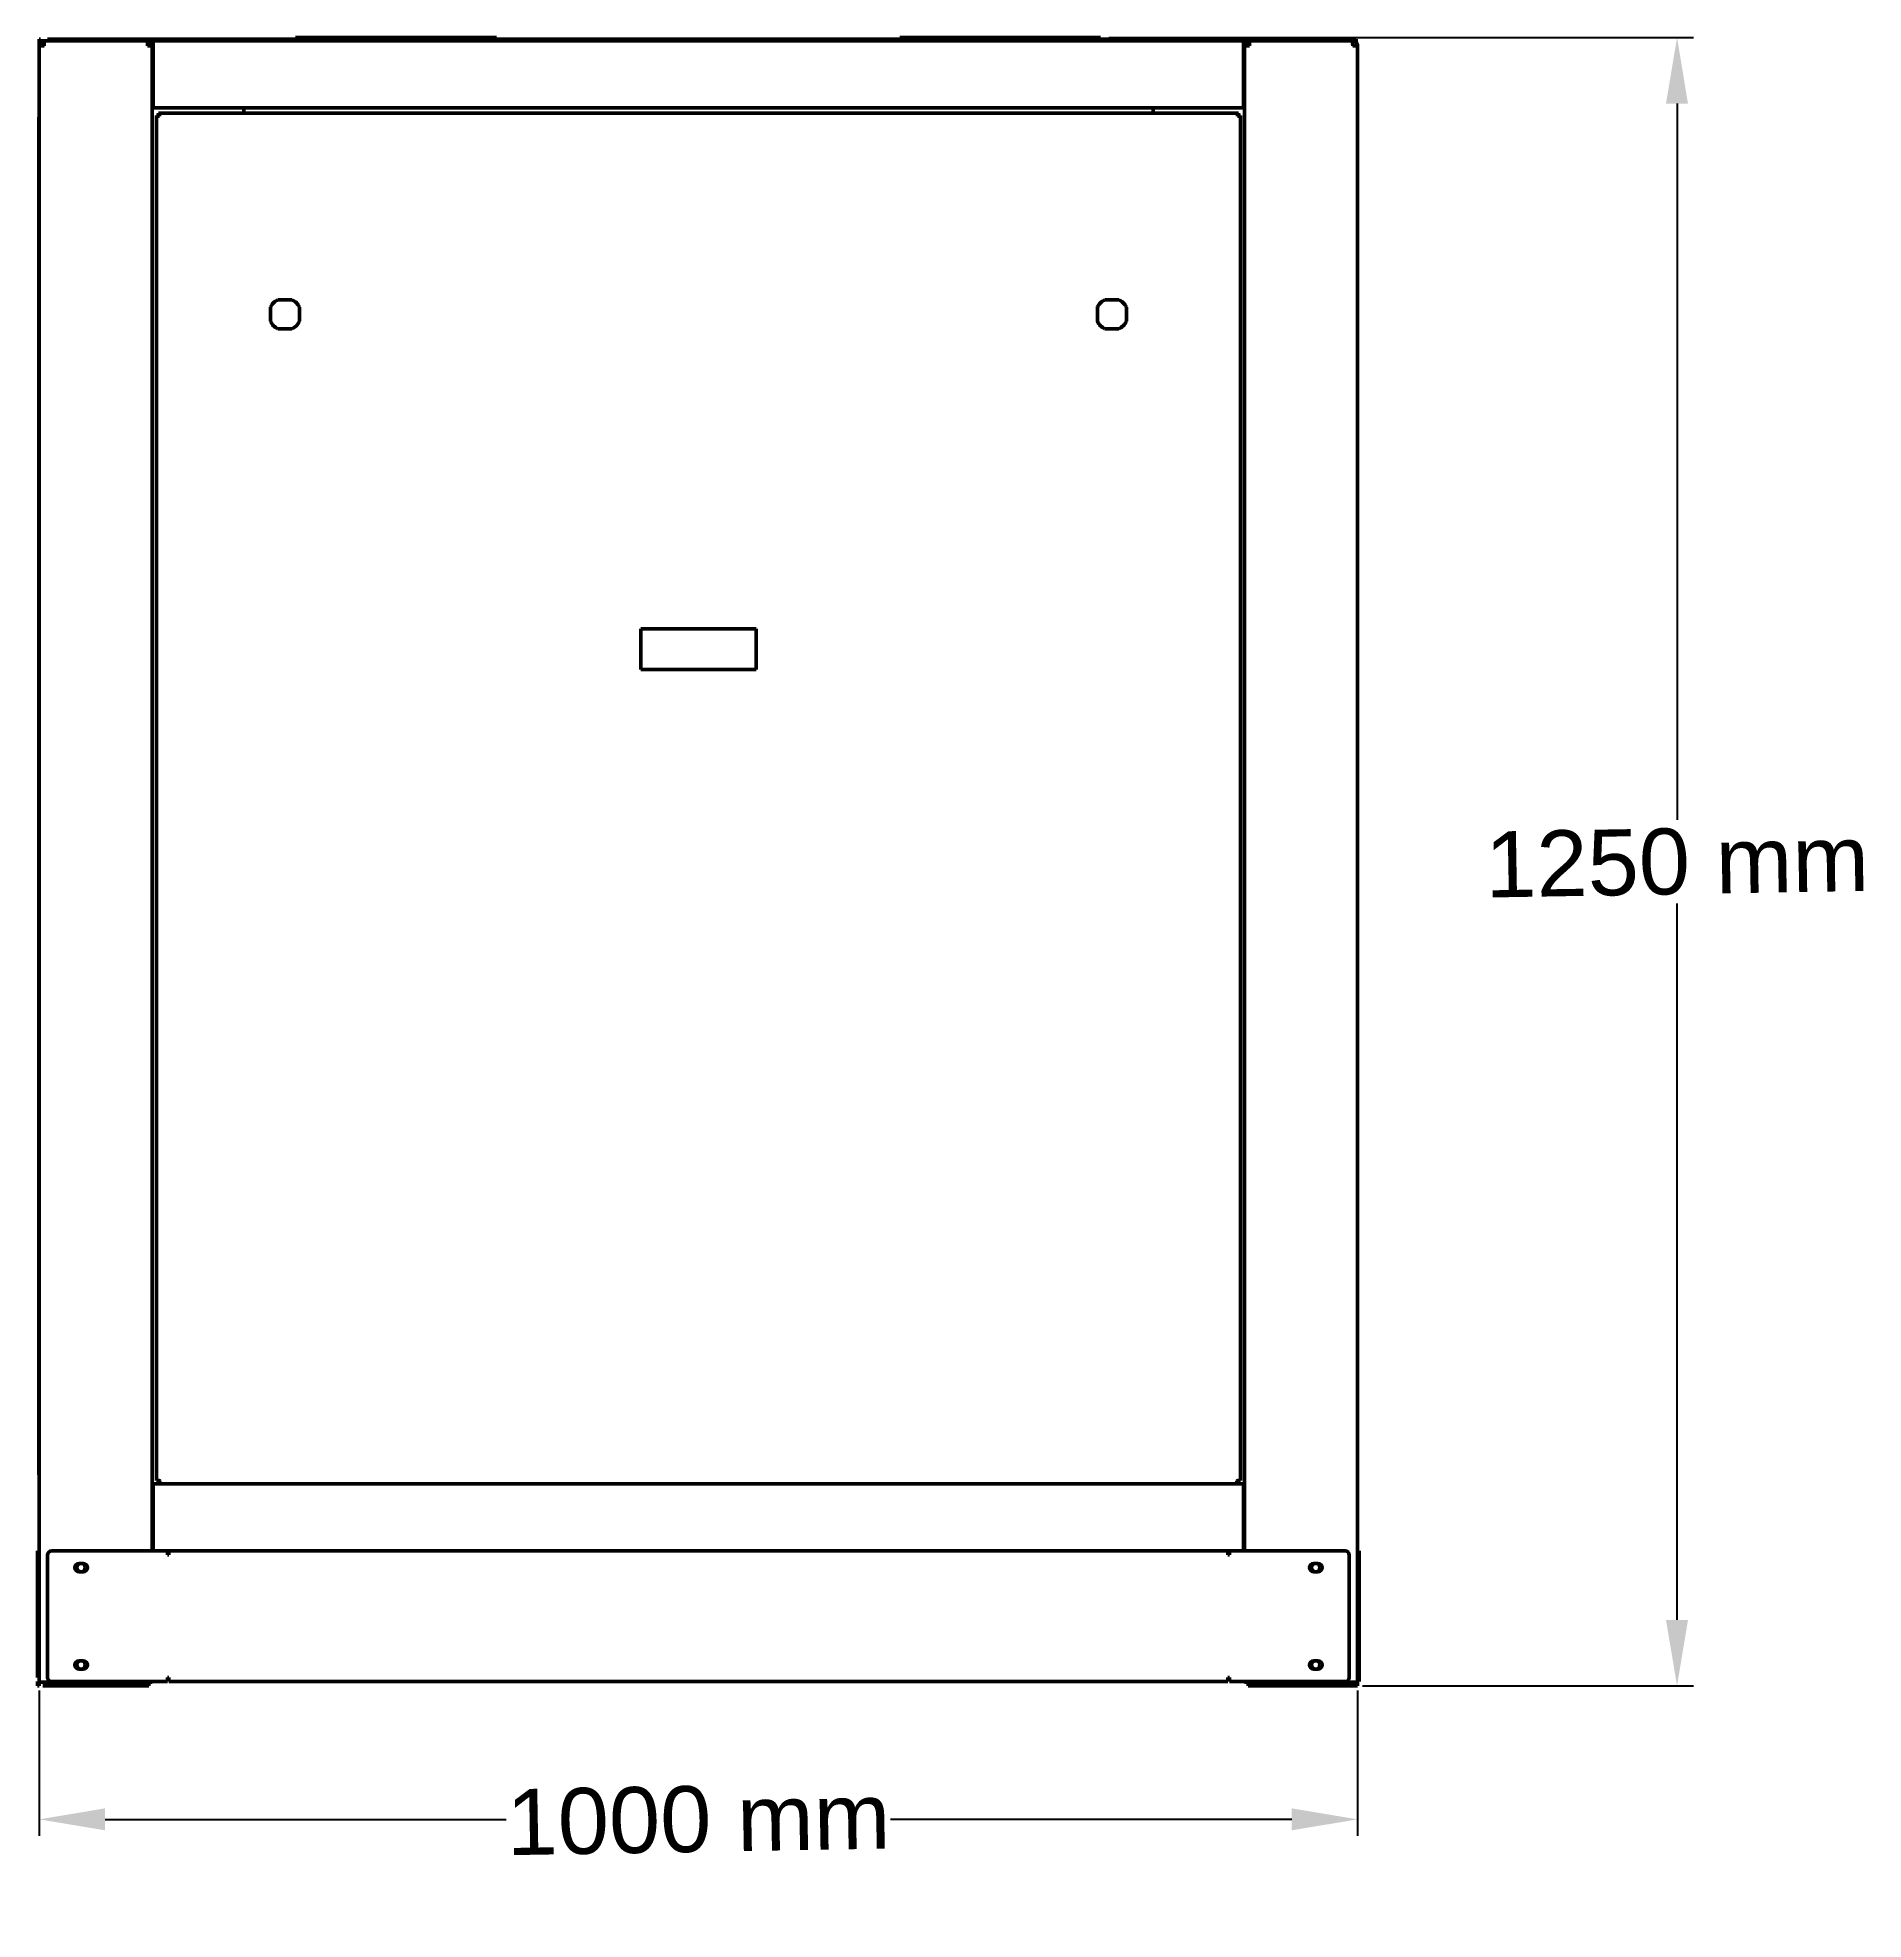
# Model space of a CAD drawing. Header units: millimetres. Extents: x 0 to 138, y -18 to 125.
import ezdxf

# ---------------------------------------------------------------- set-up
doc = ezdxf.new("R2010")
doc.units = ezdxf.units.MM
doc.layers.add('Visible (ANSI)', color=7, linetype='Continuous', lineweight=50)
doc.styles.get("Standard").update_dxf_attribs({"font": 'arial.ttf'})
doc.dimstyles.new('ISO-25', dxfattribs={"dimtxt": 2.5, "dimasz": 2.5, "dimexe": 1.25, "dimexo": 0.625, "dimtad": 1, "dimtxsty": 'Standard', "dimcen": 2.5, "dimadec": 0, "dimazin": 0, "dimtfac": 1, "dimtmove": 0, "dimatfit": 3, "dimfxl": 1, "dimarcsym": 0})

# ---------------------------------------------------------------- blocks, each defined once
blk = doc.blocks.new('*D14')
at = {"color": 0, "lineweight": -2}
for p, q in [((81.25, 125), (125.6, 125)), ((124.35, 120), (124.35, 65.68)), ((124.35, 5), (124.35, 59.32)), ((100.48, 0), (125.6, 0))]:
    blk.add_line(p, q, dxfattribs=at)
at = {"color": 0}
for points in [[(125.18, 120), (123.51, 120), (124.35, 125)], [(123.51, 5), (125.18, 5), (124.35, 0)]]:
    blk.add_solid(points, dxfattribs=at)
at = {"layer": 'Defpoints', "color": 0}
for p in [(80.63, 125), (99.86, 0), (124.35, 0)]:
    blk.add_point(p, dxfattribs=at)
at = {"color": 0, "insert": (124.35, 62.5), "char_height": 5, "attachment_point": 5, "rotation": 1}
blk.add_mtext('1250 mm', dxfattribs=at)
blk = doc.blocks.new('*D15')
at = {"color": 0, "lineweight": -2}
for p, q in [((0.12, -0.36), (0.12, -11.38)), ((100.12, -0.36), (100.12, -11.38)), ((5.12, -10.13), (35.55, -10.13)), ((95.12, -10.13), (64.69, -10.13))]:
    blk.add_line(p, q, dxfattribs=at)
at = {"color": 0}
for points in [[(5.12, -9.29), (5.12, -10.96), (0.12, -10.13)], [(95.12, -10.96), (95.12, -9.29), (100.12, -10.13)]]:
    blk.add_solid(points, dxfattribs=at)
at = {"layer": 'Defpoints', "color": 0}
for p in [(0.12, 0.27), (100.12, 0.27), (100.12, -10.13)]:
    blk.add_point(p, dxfattribs=at)
at = {"color": 0, "insert": (50.12, -10.13), "char_height": 5, "attachment_point": 5, "rotation": 1}
blk.add_mtext('1000 mm', dxfattribs=at)

msp = doc.modelspace()

# ---------------------------------------------------------------- linework, layer by layer
at = {"layer": 'Visible (ANSI)'}
for p, q in [((0.122, 0.267), (0.122, 124.878)), ((0.216, 124.878), (0.122, 124.878)), ((0.122, 124.389), (0.489, 124.389)), ((0.216, 124.878), (0.216, 124.756)), ((0.749, 124.756), (0.216, 124.756)), ((0.489, 124.489), (0.489, 124.756)), ((0.489, 124.489), (0.489, 124.389)), ((0.489, 124.489), (0.495, 124.489)), ((0.749, 124.878), (99.482, 124.878)), ((0.749, 124.756), (99.482, 124.756)), ((8.328, 124.389), (8.328, 124.756)), ((8.328, 124.389), (8.694, 124.389)), ((8.428, 124.489), (8.428, 124.756)), ((8.694, 124.489), (8.428, 124.489)), ((8.428, 124.389), (8.428, 124.489)), ((8.694, 124.489), (8.694, 124.389)), ((8.773, 124.489), (8.694, 124.489)), ((8.694, 124.389), (8.694, 10.239)), ((8.773, 124.389), (8.773, 124.756)), ((8.773, 120.042), (8.773, 124.389)), ((19.553, 125), (20.188, 125)), ((19.553, 125), (19.553, 124.878)), ((20.188, 125), (34.158, 125)), ((34.158, 125), (34.793, 125)), ((34.793, 124.878), (34.793, 125)), ((65.389, 125), (66.024, 125)), ((65.389, 125), (65.389, 124.878)), ((66.024, 125), (79.994, 125)), ((79.994, 125), (80.629, 125)), ((80.629, 124.878), (80.629, 125)), ((91.472, 124.389), (91.472, 124.756)), ((91.549, 124.489), (91.472, 124.489)), ((91.472, 124.389), (91.472, 120.042)), ((91.549, 124.489), (91.816, 124.489)), ((91.549, 124.489), (91.549, 124.389)), ((91.916, 124.389), (91.549, 124.389)), ((91.549, 124.389), (91.549, 10.239)), ((91.816, 124.389), (91.816, 124.489)), ((91.817, 124.489), (91.816, 124.489)), ((91.817, 124.756), (91.817, 124.489)), ((91.916, 124.389), (91.916, 124.756)), ((99.482, 124.878), (100.016, 124.878)), ((100.016, 124.756), (99.482, 124.756)), ((99.755, 124.489), (99.749, 124.489)), ((99.755, 124.489), (99.755, 124.756)), ((99.755, 124.489), (99.755, 124.389)), ((100.122, 124.389), (99.755, 124.389)), ((100.016, 124.756), (100.016, 124.878)), ((100.122, 0.267), (100.122, 124.389)), ((8.694, 119.942), (8.773, 119.942)), ((8.773, 120.042), (8.773, 119.676)), ((91.472, 120.042), (91.472, 119.676)), ((91.472, 119.942), (91.549, 119.942)), ((0.102, 118.966), (0.102, 16.011)), ((0.122, 118.966), (0.112, 118.966)), ((8.773, 119.676), (8.694, 119.676)), ((91.472, 119.676), (8.773, 119.676)), ((9.012, 119.102), (9.012, 119.037)), ((9.134, 119.102), (9.012, 119.102)), ((9.012, 15.563), (9.012, 119.037)), ((9.234, 119.037), (9.012, 119.037)), ((9.134, 119.037), (9.134, 119.102)), ((9.198, 119.037), (9.134, 119.102)), ((9.234, 119.259), (9.169, 119.259)), ((9.169, 119.137), (9.169, 119.259)), ((9.234, 119.137), (9.169, 119.137)), ((9.234, 119.073), (9.169, 119.137)), ((9.234, 119.259), (91.011, 119.259)), ((9.234, 119.259), (9.234, 119.037)), ((15.636, 119.259), (15.636, 119.676)), ((84.608, 119.259), (84.608, 119.676)), ((91.076, 119.259), (91.011, 119.259)), ((91.011, 119.037), (91.011, 119.259)), ((91.011, 119.137), (91.076, 119.137)), ((91.011, 119.073), (91.076, 119.137)), ((91.233, 119.037), (91.011, 119.037)), ((91.046, 119.037), (91.111, 119.102)), ((91.076, 119.137), (91.076, 119.259)), ((91.111, 119.102), (91.233, 119.102)), ((91.111, 119.037), (91.111, 119.102)), ((91.233, 119.037), (91.233, 119.102)), ((91.233, 119.037), (91.233, 15.563)), ((91.549, 119.676), (91.472, 119.676)), ((17.655, 103.491), (17.655, 104.548)), ((18.232, 105.124), (19.289, 105.124)), ((19.865, 104.548), (19.865, 103.491)), ((80.379, 103.491), (80.379, 104.548)), ((80.956, 105.124), (82.013, 105.124)), ((82.589, 104.548), (82.589, 103.491)), ((19.289, 102.914), (18.232, 102.914)), ((82.013, 102.914), (80.956, 102.914)), ((45.756, 77.071), (45.756, 80.167)), ((45.756, 80.167), (54.489, 80.167)), ((54.489, 80.167), (54.489, 77.071)), ((54.489, 77.071), (45.756, 77.071)), ((0.112, 16.011), (0.122, 16.011)), ((8.694, 15.319), (8.773, 15.319)), ((8.773, 15.052), (8.694, 15.052)), ((8.694, 15.047), (8.773, 15.047)), ((8.773, 15.319), (9.012, 15.319)), ((8.773, 14.952), (8.773, 15.319)), ((8.773, 14.952), (8.773, 10.605)), ((9.012, 15.563), (9.234, 15.563)), ((9.012, 15.441), (9.281, 15.441)), ((9.012, 15.319), (9.012, 15.441)), ((9.012, 15.319), (9.281, 15.319)), ((9.281, 15.319), (9.281, 15.541)), ((90.964, 15.319), (9.281, 15.319)), ((90.964, 15.541), (90.964, 15.319)), ((91.233, 15.441), (90.964, 15.441)), ((91.233, 15.319), (90.964, 15.319)), ((91.011, 15.563), (91.233, 15.563)), ((91.233, 15.441), (91.233, 15.319)), ((91.233, 15.319), (91.472, 15.319)), ((91.549, 15.319), (91.472, 15.319)), ((91.472, 15.319), (91.472, 14.952)), ((91.549, 15.052), (91.472, 15.052)), ((91.472, 15.047), (91.549, 15.047)), ((91.472, 10.605), (91.472, 14.952)), ((8.773, 13.142), (8.694, 13.142)), ((91.549, 13.142), (91.472, 13.142)), ((8.773, 11.674), (8.694, 11.674)), ((91.549, 11.674), (91.472, 11.674)), ((0, 9.921), (0, 10.239)), ((0.122, 10.239), (0, 10.239)), ((1.074, 10.239), (9.842, 10.239)), ((8.773, 10.505), (8.694, 10.505)), ((8.773, 10.239), (8.773, 10.605)), ((9.964, 10.239), (9.842, 10.239)), ((9.842, 9.934), (9.842, 10.239)), ((9.964, 10.239), (90.28, 10.239)), ((9.964, 10.239), (9.964, 9.995)), ((9.964, 9.995), (9.964, 9.934)), ((90.402, 10.239), (90.28, 10.239)), ((90.28, 9.995), (90.28, 10.239)), ((90.28, 9.934), (90.28, 9.995)), ((90.402, 10.239), (99.17, 10.239)), ((90.402, 10.239), (90.402, 9.934)), ((91.472, 10.605), (91.472, 10.239)), ((91.549, 10.505), (91.472, 10.505)), ((100.244, 10.239), (100.122, 10.239)), ((100.244, 10.239), (100.244, 9.921)), ((0, 9.921), (0, 0.635)), ((0.757, 0.635), (0.757, 9.921)), ((3.138, 9.286), (3.456, 9.286)), ((3.456, 8.651), (3.138, 8.651)), ((9.964, 9.934), (9.842, 9.934)), ((90.402, 9.934), (90.28, 9.934)), ((96.789, 9.286), (97.107, 9.286)), ((97.107, 8.651), (96.789, 8.651)), ((99.488, 9.921), (99.488, 0.635)), ((100.244, 0.635), (100.244, 9.921)), ((3.138, 1.905), (3.456, 1.905)), ((96.789, 1.905), (97.107, 1.905)), ((0, 0.317), (0, 0)), ((0, 0.317), (0.122, 0.317)), ((0, 0), (0.122, 0)), ((0.122, 0.267), (0.122, 0)), ((0.122, 0.267), (0.389, 0.267)), ((8.161, 0.267), (0.389, 0.267)), ((8.161, 0), (0.389, 0)), ((8.328, 0.267), (0.489, 0.267)), ((9.842, 0.317), (1.074, 0.317)), ((3.456, 1.27), (3.138, 1.27)), ((8.428, 0), (8.161, 0)), ((8.328, 0.267), (8.694, 0.267)), ((8.428, 0), (8.428, 0.267)), ((8.694, 0.317), (8.694, 0.267)), ((9.842, 0.317), (9.842, 0.622)), ((9.842, 0.622), (9.964, 0.622)), ((9.964, 0.622), (9.964, 0.561)), ((9.964, 0.561), (9.964, 0.317)), ((90.28, 0.317), (9.964, 0.317)), ((90.28, 0.561), (90.28, 0.622)), ((90.28, 0.622), (90.402, 0.622)), ((90.28, 0.317), (90.28, 0.561)), ((90.402, 0.622), (90.402, 0.317)), ((99.17, 0.317), (90.402, 0.317)), ((91.549, 0.317), (91.549, 0.267)), ((91.916, 0.267), (91.549, 0.267)), ((91.816, 0.267), (91.816, 0)), ((92.083, 0), (91.816, 0)), ((91.916, 0.267), (99.755, 0.267)), ((92.083, 0.267), (99.855, 0.267)), ((92.083, 0), (99.855, 0)), ((97.107, 1.27), (96.789, 1.27)), ((99.855, 0.267), (100.122, 0.267)), ((100.122, 0), (99.855, 0)), ((100.122, 0.317), (100.244, 0.317)), ((100.122, 0), (100.122, 0.267)), ((100.244, 0.635), (100.244, 0.317))]:
    msp.add_line(p, q, dxfattribs=at)
for centre in [(3.297, 8.969), (96.947, 8.969), (3.297, 1.587), (96.947, 1.587)]:
    msp.add_circle(centre, 0.318, dxfattribs=at)
for centre, radius, start, end in [((0.354, 118.966), 0.252, 156.91172, 180), ((0.365, 118.966), 0.252, 164.01495, 180), ((18.76, 104.019), 1.225, 115.57351, 154.42876), ((18.76, 104.019), 1.225, 25.57124, 64.42649), ((81.484, 104.019), 1.225, 115.57351, 154.42876), ((81.484, 104.019), 1.225, 25.57124, 64.42649), ((18.76, 104.019), 1.225, 205.57121, 244.42877), ((18.76, 104.019), 1.225, 295.57123, 334.42879), ((81.484, 104.019), 1.225, 205.57121, 244.42877), ((81.484, 104.019), 1.225, 295.57123, 334.42879), ((0.354, 16.011), 0.252, 180, 203.08828), ((0.365, 16.011), 0.252, 180, 195.98505), ((9.234, 15.502), 0.061, 39.82314, 90), ((91.011, 15.502), 0.061, 90, 140.17686), ((1.074, 9.921), 0.318, 90, 180), ((99.17, 9.921), 0.318, 0, 90), ((3.138, 8.969), 0.317, 90, 270), ((3.456, 8.969), 0.317, 270, 90), ((96.789, 8.969), 0.317, 90, 270), ((97.107, 8.969), 0.317, 270, 90), ((3.138, 1.587), 0.317, 90, 270), ((3.456, 1.587), 0.317, 270, 90), ((96.789, 1.587), 0.317, 90, 270), ((97.107, 1.587), 0.317, 270, 90), ((1.074, 0.635), 0.318, 180, 270), ((99.17, 0.635), 0.318, 270, 0)]:
    msp.add_arc(centre, radius, start, end, dxfattribs=at)
msp.add_ellipse((0.104, 24.648), major_axis=(0, 0.24), ratio=0.000324, dxfattribs=at)
for points, knots in [([(0.489, 124.756), (0.369, 124.756), (0.252, 124.693), (0.185, 124.594), (0.144, 124.534), (0.122, 124.462), (0.122, 124.389)], [0, 0, 0, 0, 0.9760817, 0.9760817, 0.9760817, 1.5707963, 1.5707963, 1.5707963, 1.5707963]), ([(0.389, 124.389), (0.389, 124.434), (0.423, 124.477), (0.467, 124.487), (0.474, 124.488), (0.481, 124.489), (0.489, 124.489)], [0, 0, 0, 0, 1.3507155, 1.3507155, 1.3507155, 1.5707963, 1.5707963, 1.5707963, 1.5707963]), ([(0.489, 124.389), (0.496, 124.508), (0.503, 124.626), (0.511, 124.693), (0.515, 124.734), (0.52, 124.756), (0.524, 124.756)], [0, 0, 0, 0, 0.9760817, 0.9760817, 0.9760817, 1.5707963, 1.5707963, 1.5707963, 1.5707963]), ([(99.755, 124.389), (99.748, 124.508), (99.741, 124.626), (99.733, 124.693), (99.729, 124.734), (99.724, 124.756), (99.72, 124.756)], [0, 0, 0, 0, 0.9760817, 0.9760817, 0.9760817, 1.5707963, 1.5707963, 1.5707963, 1.5707963]), ([(99.755, 124.756), (99.875, 124.756), (99.992, 124.693), (100.059, 124.594), (100.1, 124.534), (100.122, 124.462), (100.122, 124.389)], [0, 0, 0, 0, 0.9760817, 0.9760817, 0.9760817, 1.5707963, 1.5707963, 1.5707963, 1.5707963]), ([(99.855, 124.389), (99.855, 124.434), (99.821, 124.477), (99.777, 124.487), (99.77, 124.488), (99.763, 124.489), (99.755, 124.489)], [0, 0, 0, 0, 1.3507155, 1.3507155, 1.3507155, 1.5707963, 1.5707963, 1.5707963, 1.5707963])]:
    msp.add_open_spline(points, degree=3, knots=knots, dxfattribs=at)

# ---------------------------------------------------------------- dimensions: what is measured, and where the dimension line sits
for base, p1, p2, angle, text, picture, middle in [((124.345, 0), (80.629, 125), (99.855, 0), 90, '1250 mm', '*D14', (124.345, 62.5)), ((100.122, -10.125), (0.122, 0.267), (100.122, 0.267), 180, '1000 mm', '*D15', (50.122, -10.125))]:
    dim = msp.add_linear_dim(base=base, p1=p1, p2=p2, angle=angle, text=text, dimstyle='ISO-25', override={"dimtxt": 5, "dimasz": 5})
    dim.commit()
    dim.dimension.update_dxf_attribs({"geometry": picture, "text_midpoint": middle, "text_rotation": 1})

doc.saveas('drawing.dxf')
